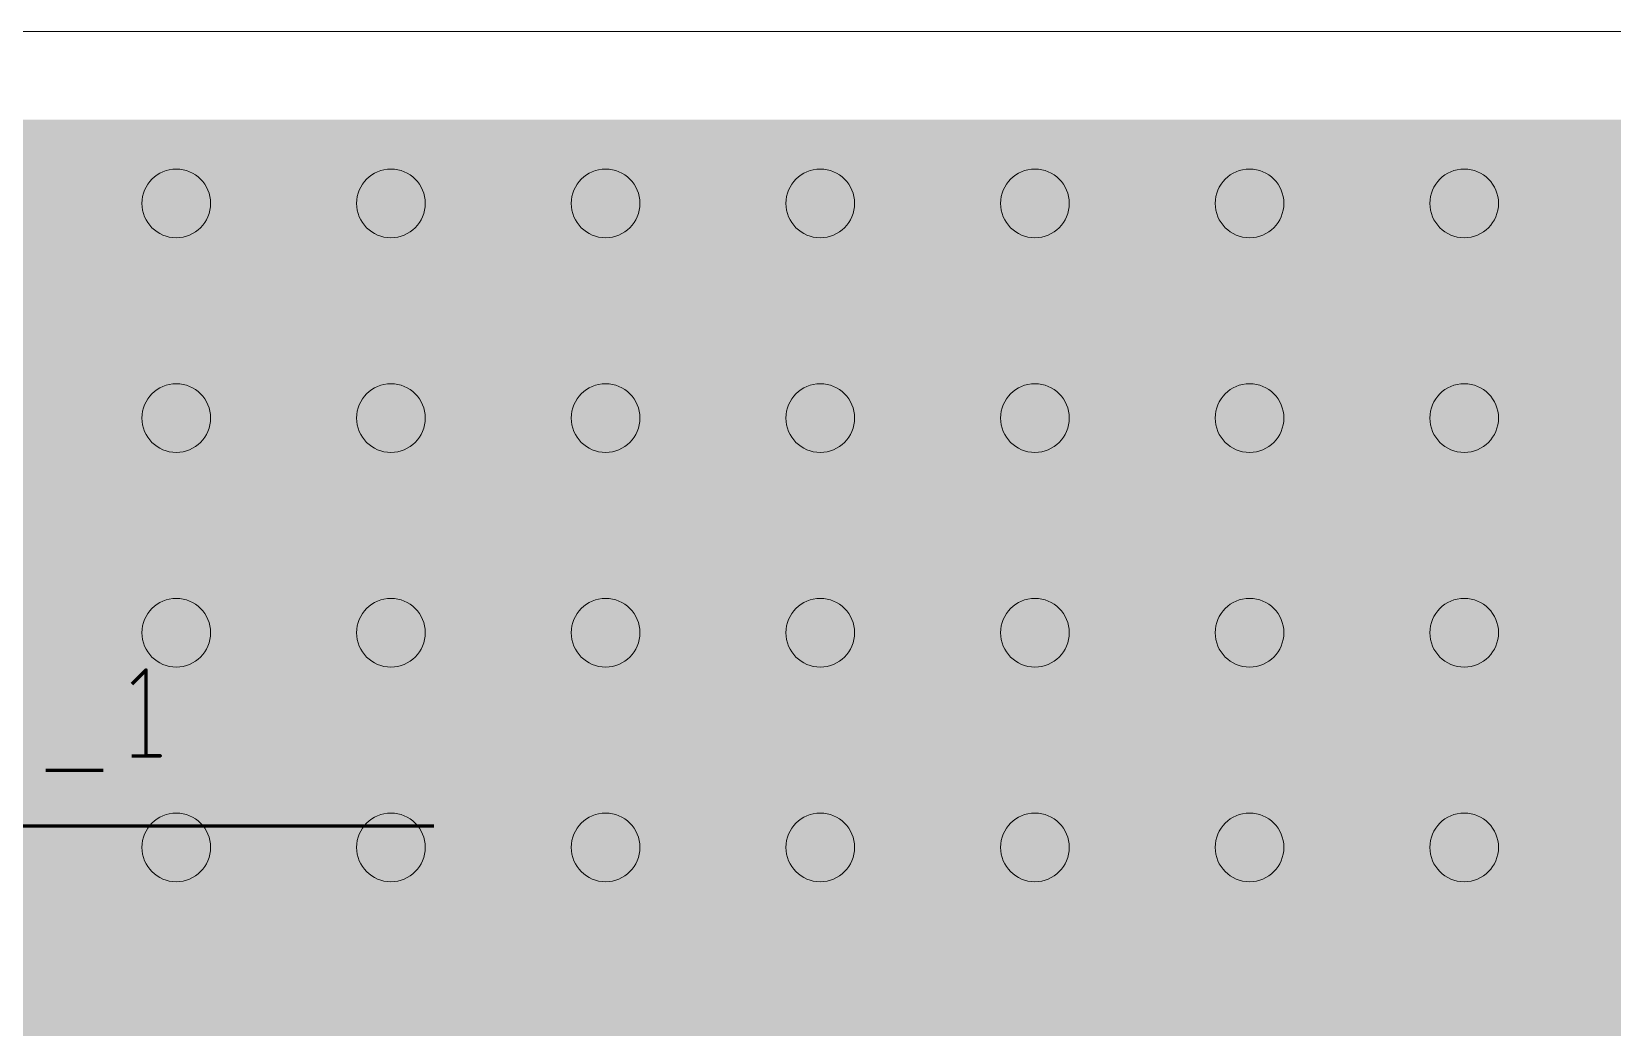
# Model space of a CAD drawing. Header units: millimetres. Extents: x 0 to 210, y 0 to 297.
# Drawn here: x 129.91 to 148.32, y 238.63 to 250.22 of the extents above; entities that cross this region are included whole.
import ezdxf

# ---------------------------------------------------------------- set-up
doc = ezdxf.new("R2010")
doc.units = ezdxf.units.MM
for name, pattern in [('K5LT32768', [0]), ('K5LT32801', [0]), ('K5LT32804', [0]), ('K5LT32807', [0])]:
    doc.linetypes.add(name, pattern=pattern)

# ---------------------------------------------------------------- blocks, each defined once
blk = doc.blocks.new('U101')
at = {"color": 7, "linetype": 'K5LT32768', "lineweight": 18}
blk.add_circle((139.09, 240.723), 0.4, dxfattribs=at)
blk = doc.blocks.new('U102')
at = {"color": 7, "linetype": 'K5LT32768', "lineweight": 18}
blk.add_circle((141.59, 240.723), 0.4, dxfattribs=at)
blk = doc.blocks.new('U103')
at = {"color": 7, "linetype": 'K5LT32768', "lineweight": 18}
blk.add_circle((144.09, 240.723), 0.4, dxfattribs=at)
blk = doc.blocks.new('U104')
at = {"color": 7, "linetype": 'K5LT32768', "lineweight": 18}
blk.add_circle((146.59, 240.723), 0.4, dxfattribs=at)
blk = doc.blocks.new('U106')
at = {"color": 7, "linetype": 'K5LT32768', "lineweight": 18}
blk.add_circle((131.59, 240.723), 0.4, dxfattribs=at)
blk = doc.blocks.new('U107')
at = {"color": 7, "linetype": 'K5LT32768', "lineweight": 18}
blk.add_circle((134.09, 240.723), 0.4, dxfattribs=at)
blk = doc.blocks.new('U108')
at = {"color": 7, "linetype": 'K5LT32768', "lineweight": 18}
blk.add_circle((136.59, 240.723), 0.4, dxfattribs=at)
blk = doc.blocks.new('U132')
at = {"color": 7, "linetype": 'K5LT32768', "lineweight": 18}
blk.add_circle((139.09, 243.223), 0.4, dxfattribs=at)
blk = doc.blocks.new('U133')
at = {"color": 7, "linetype": 'K5LT32768', "lineweight": 18}
blk.add_circle((141.59, 243.223), 0.4, dxfattribs=at)
blk = doc.blocks.new('U134')
at = {"color": 7, "linetype": 'K5LT32768', "lineweight": 18}
blk.add_circle((144.09, 243.223), 0.4, dxfattribs=at)
blk = doc.blocks.new('U135')
at = {"color": 7, "linetype": 'K5LT32768', "lineweight": 18}
blk.add_circle((146.59, 243.223), 0.4, dxfattribs=at)
blk = doc.blocks.new('U137')
at = {"color": 7, "linetype": 'K5LT32768', "lineweight": 18}
blk.add_circle((131.59, 243.223), 0.4, dxfattribs=at)
blk = doc.blocks.new('U138')
at = {"color": 7, "linetype": 'K5LT32768', "lineweight": 18}
blk.add_circle((134.09, 243.223), 0.4, dxfattribs=at)
blk = doc.blocks.new('U139')
at = {"color": 7, "linetype": 'K5LT32768', "lineweight": 18}
blk.add_circle((136.59, 243.223), 0.4, dxfattribs=at)
blk = doc.blocks.new('U163')
at = {"color": 7, "linetype": 'K5LT32768', "lineweight": 18}
blk.add_circle((139.09, 245.723), 0.4, dxfattribs=at)
blk = doc.blocks.new('U164')
at = {"color": 7, "linetype": 'K5LT32768', "lineweight": 18}
blk.add_circle((141.59, 245.723), 0.4, dxfattribs=at)
blk = doc.blocks.new('U165')
at = {"color": 7, "linetype": 'K5LT32768', "lineweight": 18}
blk.add_circle((144.09, 245.723), 0.4, dxfattribs=at)
blk = doc.blocks.new('U166')
at = {"color": 7, "linetype": 'K5LT32768', "lineweight": 18}
blk.add_circle((146.59, 245.723), 0.4, dxfattribs=at)
blk = doc.blocks.new('U168')
at = {"color": 7, "linetype": 'K5LT32768', "lineweight": 18}
blk.add_circle((131.59, 245.723), 0.4, dxfattribs=at)
blk = doc.blocks.new('U169')
at = {"color": 7, "linetype": 'K5LT32768', "lineweight": 18}
blk.add_circle((134.09, 245.723), 0.4, dxfattribs=at)
blk = doc.blocks.new('U170')
at = {"color": 7, "linetype": 'K5LT32768', "lineweight": 18}
blk.add_circle((136.59, 245.723), 0.4, dxfattribs=at)
blk = doc.blocks.new('U509')
at = {"color": 7, "linetype": 'K5LT32768', "lineweight": 18}
blk.add_circle((139.09, 248.223), 0.4, dxfattribs=at)
blk = doc.blocks.new('U510')
at = {"color": 7, "linetype": 'K5LT32768', "lineweight": 18}
blk.add_circle((141.59, 248.223), 0.4, dxfattribs=at)
blk = doc.blocks.new('U511')
at = {"color": 7, "linetype": 'K5LT32768', "lineweight": 18}
blk.add_circle((144.09, 248.223), 0.4, dxfattribs=at)
blk = doc.blocks.new('U512')
at = {"color": 7, "linetype": 'K5LT32768', "lineweight": 18}
blk.add_circle((146.59, 248.223), 0.4, dxfattribs=at)
blk = doc.blocks.new('U514')
at = {"color": 7, "linetype": 'K5LT32768', "lineweight": 18}
blk.add_circle((131.59, 248.223), 0.4, dxfattribs=at)
blk = doc.blocks.new('U515')
at = {"color": 7, "linetype": 'K5LT32768', "lineweight": 18}
blk.add_circle((134.09, 248.223), 0.4, dxfattribs=at)
blk = doc.blocks.new('U516')
at = {"color": 7, "linetype": 'K5LT32768', "lineweight": 18}
blk.add_circle((136.59, 248.223), 0.4, dxfattribs=at)
blk = doc.blocks.new('U700')
at = {"color": 4, "linetype": 'K5LT32804', "lineweight": 18, "true_color": 0x00ffff}
blk.add_circle((139.09, 240.723), 0.4, dxfattribs=at)
blk = doc.blocks.new('U701')
at = {"color": 4, "linetype": 'K5LT32804', "lineweight": 18, "true_color": 0x00ffff}
blk.add_circle((141.59, 240.723), 0.4, dxfattribs=at)
blk = doc.blocks.new('U702')
at = {"color": 4, "linetype": 'K5LT32804', "lineweight": 18, "true_color": 0x00ffff}
blk.add_circle((144.09, 240.723), 0.4, dxfattribs=at)
blk = doc.blocks.new('U703')
at = {"color": 4, "linetype": 'K5LT32804', "lineweight": 18, "true_color": 0x00ffff}
blk.add_circle((146.59, 240.723), 0.4, dxfattribs=at)
blk = doc.blocks.new('U705')
at = {"color": 4, "linetype": 'K5LT32804', "lineweight": 18, "true_color": 0x00ffff}
blk.add_circle((131.59, 240.723), 0.4, dxfattribs=at)
blk = doc.blocks.new('U706')
at = {"color": 4, "linetype": 'K5LT32804', "lineweight": 18, "true_color": 0x00ffff}
blk.add_circle((134.09, 240.723), 0.4, dxfattribs=at)
blk = doc.blocks.new('U707')
at = {"color": 4, "linetype": 'K5LT32804', "lineweight": 18, "true_color": 0x00ffff}
blk.add_circle((136.59, 240.723), 0.4, dxfattribs=at)
blk = doc.blocks.new('U731')
at = {"color": 4, "linetype": 'K5LT32804', "lineweight": 18, "true_color": 0x00ffff}
blk.add_circle((139.09, 243.223), 0.4, dxfattribs=at)
blk = doc.blocks.new('U732')
at = {"color": 4, "linetype": 'K5LT32804', "lineweight": 18, "true_color": 0x00ffff}
blk.add_circle((141.59, 243.223), 0.4, dxfattribs=at)
blk = doc.blocks.new('U733')
at = {"color": 4, "linetype": 'K5LT32804', "lineweight": 18, "true_color": 0x00ffff}
blk.add_circle((144.09, 243.223), 0.4, dxfattribs=at)
blk = doc.blocks.new('U734')
at = {"color": 4, "linetype": 'K5LT32804', "lineweight": 18, "true_color": 0x00ffff}
blk.add_circle((146.59, 243.223), 0.4, dxfattribs=at)
blk = doc.blocks.new('U736')
at = {"color": 4, "linetype": 'K5LT32804', "lineweight": 18, "true_color": 0x00ffff}
blk.add_circle((131.59, 243.223), 0.4, dxfattribs=at)
blk = doc.blocks.new('U737')
at = {"color": 4, "linetype": 'K5LT32804', "lineweight": 18, "true_color": 0x00ffff}
blk.add_circle((134.09, 243.223), 0.4, dxfattribs=at)
blk = doc.blocks.new('U738')
at = {"color": 4, "linetype": 'K5LT32804', "lineweight": 18, "true_color": 0x00ffff}
blk.add_circle((136.59, 243.223), 0.4, dxfattribs=at)
blk = doc.blocks.new('U762')
at = {"color": 4, "linetype": 'K5LT32804', "lineweight": 18, "true_color": 0x00ffff}
blk.add_circle((139.09, 245.723), 0.4, dxfattribs=at)
blk = doc.blocks.new('U763')
at = {"color": 4, "linetype": 'K5LT32804', "lineweight": 18, "true_color": 0x00ffff}
blk.add_circle((141.59, 245.723), 0.4, dxfattribs=at)
blk = doc.blocks.new('U764')
at = {"color": 4, "linetype": 'K5LT32804', "lineweight": 18, "true_color": 0x00ffff}
blk.add_circle((144.09, 245.723), 0.4, dxfattribs=at)
blk = doc.blocks.new('U765')
at = {"color": 4, "linetype": 'K5LT32804', "lineweight": 18, "true_color": 0x00ffff}
blk.add_circle((146.59, 245.723), 0.4, dxfattribs=at)
blk = doc.blocks.new('U767')
at = {"color": 4, "linetype": 'K5LT32804', "lineweight": 18, "true_color": 0x00ffff}
blk.add_circle((131.59, 245.723), 0.4, dxfattribs=at)
blk = doc.blocks.new('U768')
at = {"color": 4, "linetype": 'K5LT32804', "lineweight": 18, "true_color": 0x00ffff}
blk.add_circle((134.09, 245.723), 0.4, dxfattribs=at)
blk = doc.blocks.new('U769')
at = {"color": 4, "linetype": 'K5LT32804', "lineweight": 18, "true_color": 0x00ffff}
blk.add_circle((136.59, 245.723), 0.4, dxfattribs=at)
blk = doc.blocks.new('U1108')
at = {"color": 4, "linetype": 'K5LT32804', "lineweight": 18, "true_color": 0x00ffff}
blk.add_circle((139.09, 248.223), 0.4, dxfattribs=at)
blk = doc.blocks.new('U1109')
at = {"color": 4, "linetype": 'K5LT32804', "lineweight": 18, "true_color": 0x00ffff}
blk.add_circle((141.59, 248.223), 0.4, dxfattribs=at)
blk = doc.blocks.new('U1110')
at = {"color": 4, "linetype": 'K5LT32804', "lineweight": 18, "true_color": 0x00ffff}
blk.add_circle((144.09, 248.223), 0.4, dxfattribs=at)
blk = doc.blocks.new('U1111')
at = {"color": 4, "linetype": 'K5LT32804', "lineweight": 18, "true_color": 0x00ffff}
blk.add_circle((146.59, 248.223), 0.4, dxfattribs=at)
blk = doc.blocks.new('U1113')
at = {"color": 4, "linetype": 'K5LT32804', "lineweight": 18, "true_color": 0x00ffff}
blk.add_circle((131.59, 248.223), 0.4, dxfattribs=at)
blk = doc.blocks.new('U1114')
at = {"color": 4, "linetype": 'K5LT32804', "lineweight": 18, "true_color": 0x00ffff}
blk.add_circle((134.09, 248.223), 0.4, dxfattribs=at)
blk = doc.blocks.new('U1115')
at = {"color": 4, "linetype": 'K5LT32804', "lineweight": 18, "true_color": 0x00ffff}
blk.add_circle((136.59, 248.223), 0.4, dxfattribs=at)

msp = doc.modelspace()

# ---------------------------------------------------------------- hatches: boundary and pattern name
for points in [[(57.616, 209.249), (57.616, 249.199), (170.565, 249.199), (170.565, 209.249)], [(57.616, 249.199), (57.616, 249.199), (170.565, 249.199)]]:
    msp.add_hatch(color=7).paths.add_polyline_path(points)
at = {"true_color": 0x00ffff}
for points in [[(57.616, 239.473), (57.616, 249.199), (170.565, 249.199), (170.565, 239.473)], [(57.616, 249.199), (57.616, 249.199), (170.565, 249.199)], [(132.251, 239.473), (132.215, 239.473), (145.965, 239.473), (145.93, 239.473)], [(132.286, 239.472), (132.251, 239.473), (145.93, 239.473), (145.894, 239.472)], [(132.322, 239.47), (132.286, 239.472), (145.894, 239.472), (145.859, 239.47)], [(132.357, 239.467), (132.322, 239.47), (145.859, 239.47), (145.824, 239.467)], [(132.392, 239.464), (132.357, 239.467), (145.824, 239.467), (145.788, 239.464)], [(132.427, 239.459), (132.392, 239.464), (145.788, 239.464), (145.753, 239.459)], [(132.463, 239.454), (132.427, 239.459), (145.753, 239.459), (145.718, 239.454)], [(132.498, 239.449), (132.463, 239.454), (145.718, 239.454), (145.683, 239.449)], [(132.532, 239.442), (132.498, 239.449), (145.683, 239.449), (145.648, 239.442)], [(132.567, 239.435), (132.532, 239.442), (145.648, 239.442), (145.614, 239.435)], [(132.602, 239.427), (132.567, 239.435), (145.614, 239.435), (145.579, 239.427)], [(132.636, 239.418), (132.602, 239.427), (145.579, 239.427), (145.545, 239.418)], [(132.67, 239.408), (132.636, 239.418), (145.545, 239.418), (145.511, 239.408)], [(132.704, 239.398), (132.67, 239.408), (145.511, 239.408), (145.477, 239.398)], [(132.738, 239.387), (132.704, 239.398), (145.477, 239.398), (145.443, 239.387)], [(132.771, 239.375), (132.738, 239.387), (145.443, 239.387), (145.41, 239.375)], [(132.804, 239.363), (132.771, 239.375), (145.41, 239.375), (145.376, 239.363)], [(132.837, 239.35), (132.804, 239.363), (145.376, 239.363), (145.343, 239.35)], [(132.87, 239.336), (132.837, 239.35), (145.343, 239.35), (145.311, 239.336)], [(132.902, 239.321), (132.87, 239.336), (145.311, 239.336), (145.279, 239.321)], [(132.934, 239.306), (132.902, 239.321), (145.279, 239.321), (145.247, 239.306)], [(132.966, 239.29), (132.934, 239.306), (145.247, 239.306), (145.215, 239.29)], [(132.997, 239.273), (132.966, 239.29), (145.215, 239.29), (145.184, 239.273)], [(133.028, 239.256), (132.997, 239.273), (145.184, 239.273), (145.153, 239.256)], [(133.058, 239.238), (133.028, 239.256), (145.153, 239.256), (145.122, 239.238)], [(133.088, 239.219), (133.058, 239.238), (145.122, 239.238), (145.092, 239.219)], [(133.118, 239.199), (133.088, 239.219), (145.092, 239.219), (145.062, 239.199)], [(133.147, 239.179), (133.118, 239.199), (145.062, 239.199), (145.033, 239.179)], [(133.176, 239.159), (133.147, 239.179), (145.033, 239.179), (145.004, 239.159)], [(133.205, 239.137), (133.176, 239.159), (145.004, 239.159), (144.976, 239.137)], [(133.233, 239.116), (133.205, 239.137), (144.976, 239.137), (144.948, 239.116)], [(133.26, 239.093), (133.233, 239.116), (144.948, 239.116), (144.921, 239.093)], [(133.287, 239.07), (133.26, 239.093), (144.921, 239.093), (144.894, 239.07)], [(133.313, 239.046), (133.287, 239.07), (144.894, 239.07), (144.867, 239.046)], [(133.339, 239.022), (133.313, 239.046), (144.867, 239.046), (144.842, 239.022)], [(133.364, 238.997), (133.339, 239.022), (144.842, 239.022), (144.816, 238.997)], [(133.389, 238.972), (133.364, 238.997), (144.816, 238.997), (144.791, 238.972)], [(133.413, 238.946), (133.389, 238.972), (144.791, 238.972), (144.767, 238.946)], [(133.437, 238.92), (133.413, 238.946), (144.767, 238.946), (144.744, 238.92)], [(133.46, 238.893), (133.437, 238.92), (144.744, 238.92), (144.72, 238.893)], [(133.483, 238.865), (133.46, 238.893), (144.72, 238.893), (144.698, 238.865)], [(133.505, 238.837), (133.483, 238.865), (144.698, 238.865), (144.676, 238.837)], [(133.526, 238.809), (133.505, 238.837), (144.676, 238.837), (144.655, 238.809)], [(133.547, 238.78), (133.526, 238.809), (144.655, 238.809), (144.634, 238.78)], [(133.567, 238.751), (133.547, 238.78), (144.634, 238.78), (144.614, 238.751)], [(133.586, 238.721), (133.567, 238.751), (144.614, 238.751), (144.595, 238.721)], [(133.605, 238.691), (133.586, 238.721), (144.595, 238.721), (144.576, 238.691)], [(133.623, 238.661), (133.605, 238.691), (144.576, 238.691), (144.558, 238.661)], [(133.64, 238.63), (133.623, 238.661), (144.558, 238.661), (144.541, 238.63)], [(133.657, 238.599), (133.64, 238.63), (144.541, 238.63), (144.524, 238.599)]]:
    msp.add_hatch(color=4, dxfattribs=at).paths.add_polyline_path(points)

# ---------------------------------------------------------------- linework, layer by layer
at = {"color": 1, "linetype": 'K5LT32801', "lineweight": 18, "true_color": 0xff0000}
msp.add_lwpolyline([(56.59, 250.224), (171.59, 250.224)], dxfattribs=at)
at = {"color": 70, "linetype": 'K5LT32807', "lineweight": 60, "true_color": 0x80ff00}
for points in [[(131.072, 241.79), (131.405, 241.79), (131.238, 241.79), (131.238, 242.789), (131.072, 242.623)], [(130.072, 241.623), (130.739, 241.623)], [(121.59, 240.973), (134.59, 240.973)]]:
    msp.add_lwpolyline(points, dxfattribs=at)

# ---------------------------------------------------------------- block references
for name in ['U514', 'U1113', 'U515', 'U1114', 'U516', 'U1115', 'U509', 'U1108', 'U510', 'U1109', 'U511', 'U1110', 'U512', 'U1111', 'U168', 'U767', 'U169', 'U768', 'U170', 'U769', 'U163', 'U762', 'U164', 'U763', 'U165', 'U764', 'U166', 'U765', 'U137', 'U736', 'U138', 'U737', 'U139', 'U738', 'U132', 'U731', 'U133', 'U732', 'U134', 'U733', 'U135', 'U734', 'U106', 'U705', 'U107', 'U706', 'U108', 'U707', 'U101', 'U700', 'U102', 'U701', 'U103', 'U702', 'U104', 'U703']:
    msp.add_blockref(name, (0, 0))

doc.saveas('drawing.dxf')
